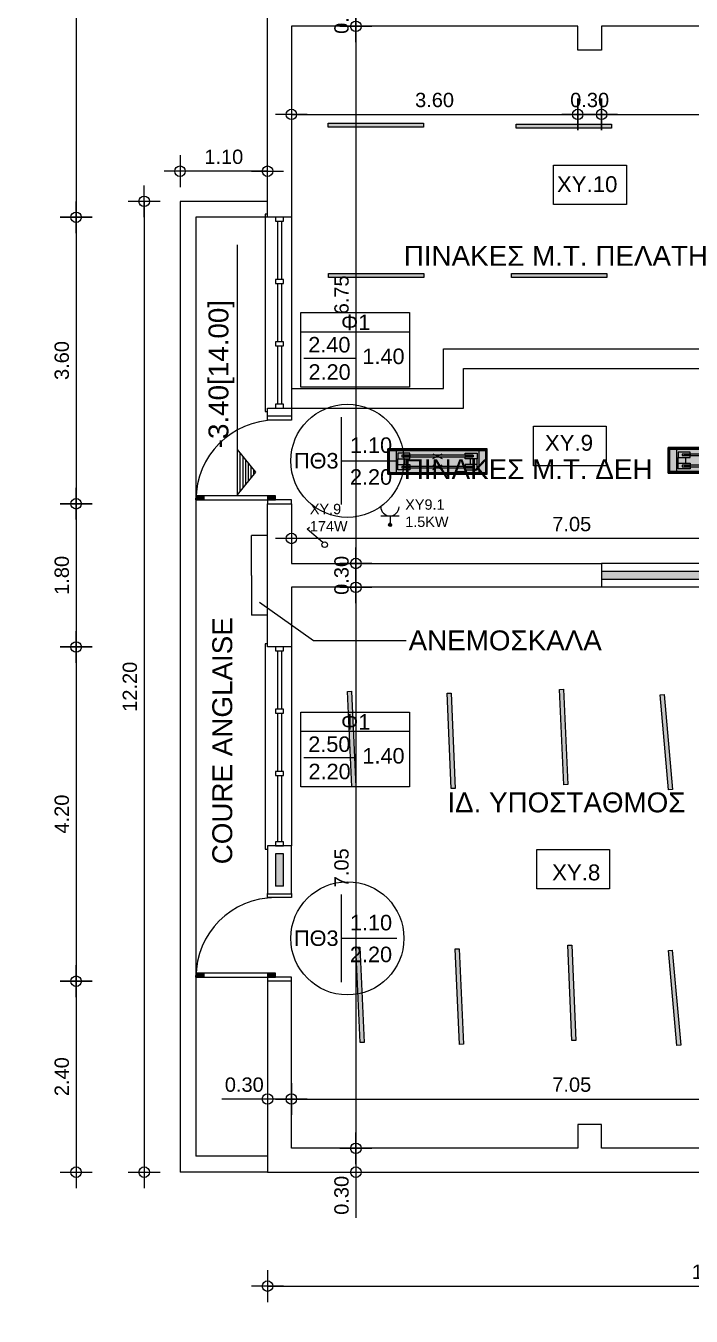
# Model space of a CAD drawing. Header units: metres. Extents: x -11 to 85, y -301 to 135.
# Drawn here: x 11.73 to 20.1, y -287.41 to -271.19 of the extents above; entities that cross this region are included whole.
import ezdxf
from ezdxf.enums import TextEntityAlignment as Align

# ---------------------------------------------------------------- set-up
doc = ezdxf.new("R2010")
doc.units = ezdxf.units.M
doc.header["$LTSCALE"] = 0.036
doc.header["$PDMODE"] = 2
for name, color, linetype in [('arxitek ypogeio', 252, 'Continuous'), ('DIMBLK', 252, 'Continuous'), ('elec fota hatch', 31, 'Continuous'), ('electext', 20, 'Continuous'), ('hatch color', 252, 'Continuous'), ('HLEK-SYMBOL', 3, 'Continuous'), ('HLEK_FL001_SYMBOLS', 230, 'Continuous'), ('Parathira', 252, 'Continuous')]:
    doc.layers.add(name, color=color, linetype=linetype)
doc.styles.add('COMU-N', font='arial.ttf')
doc.styles.get("Standard").update_dxf_attribs({"font": 'arial.ttf'})
doc.dimstyles.new('CADWDOT', dxfattribs={"dimscale": 0.1, "dimtxt": 1.8, "dimasz": 0.08, "dimexe": 2, "dimexo": 0, "dimgap": 0.09, "dimtad": 0, "dimrnd": 0.001, "dimzin": 0, "dimdsep": 46, "dimtxsty": 'Standard', "dimblk1": 'ARTDIM', "dimblk2": 'ARTDIM', "dimsah": 1, "dimcen": 0.09, "dimdle": 0.05, "dimse1": 1, "dimse2": 1, "dimadec": 0, "dimazin": 0, "dimtfac": 1, "dimtmove": 0, "dimatfit": 3, "dimldrblk": 'ARTDIM', "dimfxl": 2, "dimtvp": 0.9999, "dimtolj": 1, "dimtzin": 0, "dimarcsym": 0})

# ---------------------------------------------------------------- blocks, each defined once
blk = doc.blocks.new('ARTDIM')
at = {"layer": 'DIMBLK'}
for p, q in [((0, -24.9975), (0, 24.9975)), ((-24.9975, 0), (24.9975, 0))]:
    blk.add_line(p, q, dxfattribs=at)
blk.add_circle((0, 0), 8.25, dxfattribs=at)
blk = doc.blocks.new('*D1495')
at = {"layer": 'arxitek ypogeio', "color": 0, "lineweight": -2}
for p, q in [((14.774, -287.882), (14.199, -287.882)), ((15.066, -287.882), (14.782, -287.882))]:
    blk.add_line(p, q, dxfattribs=at)
at = {"layer": 'Defpoints', "color": 0, "transparency": 16777216}
for p in [(14.774, -285.39), (15.074, -285.39), (14.774, -287.882)]:
    blk.add_point(p, dxfattribs=at)
at = {"layer": 'arxitek ypogeio', "color": 0, "lineweight": -2, "xscale": 0.008, "yscale": 0.008, "zscale": 0.008, "rotation": 180}
blk.add_blockref('ARTDIM', (14.774, -287.882), dxfattribs=at)
at = {"layer": 'arxitek ypogeio', "color": 0, "lineweight": -2, "xscale": 0.008, "yscale": 0.008, "zscale": 0.008}
blk.add_blockref('ARTDIM', (15.074, -287.882), dxfattribs=at)
at = {"layer": 'arxitek ypogeio', "color": 0, "insert": (14.482, -287.702), "char_height": 0.18, "attachment_point": 5}
blk.add_mtext('\\A1;0.30', dxfattribs=at)
blk = doc.blocks.new('*D1496')
at = {"layer": 'arxitek ypogeio', "color": 0, "lineweight": -2}
blk.add_line((14.782, -289.204), (47.766, -289.204), dxfattribs=at)
at = {"layer": 'Defpoints', "color": 0, "transparency": 16777216}
for p in [(14.774, -285.985), (47.774, -285.985), (47.774, -289.204)]:
    blk.add_point(p, dxfattribs=at)
at = {"layer": 'arxitek ypogeio', "color": 0, "lineweight": -2, "xscale": 0.008, "yscale": 0.008, "zscale": 0.008, "rotation": 180}
blk.add_blockref('ARTDIM', (14.774, -289.204), dxfattribs=at)
at = {"layer": 'arxitek ypogeio', "color": 0, "lineweight": -2, "xscale": 0.008, "yscale": 0.008, "zscale": 0.008}
blk.add_blockref('ARTDIM', (47.774, -289.204), dxfattribs=at)
at = {"layer": 'arxitek ypogeio', "color": 0, "insert": (31.274, -289.024), "char_height": 0.18, "attachment_point": 5}
blk.add_mtext('\\A1;33.00', dxfattribs=at)
blk = doc.blocks.new('*D1497')
at = {"layer": 'arxitek ypogeio', "color": 0, "lineweight": -2}
blk.add_line((15.082, -287.882), (18.666, -287.882), dxfattribs=at)
at = {"layer": 'Defpoints', "color": 0, "transparency": 16777216}
for p in [(15.074, -285.39), (18.674, -287.882), (18.674, -291.098)]:
    blk.add_point(p, dxfattribs=at)
at = {"layer": 'arxitek ypogeio', "color": 0, "lineweight": -2, "xscale": 0.008, "yscale": 0.008, "zscale": 0.008, "rotation": 180}
blk.add_blockref('ARTDIM', (15.074, -287.882), dxfattribs=at)
at = {"layer": 'arxitek ypogeio', "color": 0, "lineweight": -2, "xscale": 0.008, "yscale": 0.008, "zscale": 0.008}
blk.add_blockref('ARTDIM', (18.674, -287.882), dxfattribs=at)
at = {"layer": 'arxitek ypogeio', "color": 0, "insert": (16.874, -287.702), "char_height": 0.18, "attachment_point": 5}
blk.add_mtext('\\A1;3.60', dxfattribs=at)
blk = doc.blocks.new('*D1507')
at = {"layer": 'arxitek ypogeio', "color": 0, "lineweight": -2}
blk.add_line((14.782, -287.028), (26.066, -287.028), dxfattribs=at)
at = {"layer": 'Defpoints', "color": 0, "transparency": 16777216}
for p in [(14.774, -285.985), (26.074, -285.985), (26.074, -287.028)]:
    blk.add_point(p, dxfattribs=at)
at = {"layer": 'arxitek ypogeio', "color": 0, "lineweight": -2, "xscale": 0.008, "yscale": 0.008, "zscale": 0.008, "rotation": 180}
blk.add_blockref('ARTDIM', (14.774, -287.028), dxfattribs=at)
at = {"layer": 'arxitek ypogeio', "color": 0, "lineweight": -2, "xscale": 0.008, "yscale": 0.008, "zscale": 0.008}
blk.add_blockref('ARTDIM', (26.074, -287.028), dxfattribs=at)
at = {"layer": 'arxitek ypogeio', "color": 0, "insert": (20.424, -286.848), "char_height": 0.18, "attachment_point": 5}
blk.add_mtext('\\A1;11.30', dxfattribs=at)
blk = doc.blocks.new('*D1514')
at = {"layer": 'arxitek ypogeio', "color": 0, "lineweight": -2}
blk.add_line((9.674, -256.204), (9.674, -285.588), dxfattribs=at)
at = {"layer": 'Defpoints', "color": 0, "transparency": 16777216}
for p in [(13.507, -256.196), (9.674, -285.596), (13.507, -285.596)]:
    blk.add_point(p, dxfattribs=at)
at = {"layer": 'arxitek ypogeio', "color": 0, "lineweight": -2, "xscale": 0.008, "yscale": 0.008, "zscale": 0.008}
for p, rotation in [((9.674, -256.196), 90), ((9.674, -285.596), 270)]:
    blk.add_blockref('ARTDIM', p, dxfattribs=dict(at, rotation=rotation))
at = {"layer": 'arxitek ypogeio', "color": 0, "insert": (9.494, -270.896), "char_height": 0.18, "attachment_point": 5, "rotation": 90}
blk.add_mtext('\\A1;29.40', dxfattribs=at)
blk = doc.blocks.new('*D1524')
at = {"layer": 'arxitek ypogeio', "color": 0, "lineweight": -2}
for p, q in [((11.2, -285.304), (11.2, -285.588)), ((11.2, -285.596), (11.2, -286.424))]:
    blk.add_line(p, q, dxfattribs=at)
at = {"layer": 'Defpoints', "color": 0, "transparency": 16777216}
for p in [(6.858, -285.296), (11.2, -285.596), (13.507, -285.596)]:
    blk.add_point(p, dxfattribs=at)
at = {"layer": 'arxitek ypogeio', "color": 0, "lineweight": -2, "xscale": 0.008, "yscale": 0.008, "zscale": 0.008}
for p, rotation in [((11.2, -285.296), 90), ((11.2, -285.596), 270)]:
    blk.add_blockref('ARTDIM', p, dxfattribs=dict(at, rotation=rotation))
at = {"layer": 'arxitek ypogeio', "color": 0, "insert": (11.02, -286.141), "char_height": 0.18, "attachment_point": 5, "rotation": 90}
blk.add_mtext('\\A1;0.30', dxfattribs=at)
blk = doc.blocks.new('*D1527')
at = {"layer": 'arxitek ypogeio', "color": 0, "lineweight": -2}
blk.add_line((12.368, -267.154), (12.368, -273.588), dxfattribs=at)
at = {"layer": 'Defpoints', "color": 0, "transparency": 16777216}
for p in [(13.507, -267.146), (12.368, -273.596), (13.507, -273.596)]:
    blk.add_point(p, dxfattribs=at)
at = {"layer": 'arxitek ypogeio', "color": 0, "lineweight": -2, "xscale": 0.008, "yscale": 0.008, "zscale": 0.008}
for p, rotation in [((12.368, -267.146), 90), ((12.368, -273.596), 270)]:
    blk.add_blockref('ARTDIM', p, dxfattribs=dict(at, rotation=rotation))
at = {"layer": 'arxitek ypogeio', "color": 0, "insert": (12.188, -270.371), "char_height": 0.18, "attachment_point": 5, "rotation": 90}
blk.add_mtext('\\A1;6.45', dxfattribs=at)
blk = doc.blocks.new('*D1528')
at = {"layer": 'arxitek ypogeio', "color": 0, "lineweight": -2}
blk.add_line((12.368, -273.604), (12.368, -277.188), dxfattribs=at)
at = {"layer": 'Defpoints', "color": 0, "transparency": 16777216}
for p in [(13.507, -273.596), (12.368, -277.196), (13.507, -277.196)]:
    blk.add_point(p, dxfattribs=at)
at = {"layer": 'arxitek ypogeio', "color": 0, "lineweight": -2, "xscale": 0.008, "yscale": 0.008, "zscale": 0.008}
for p, rotation in [((12.368, -273.596), 90), ((12.368, -277.196), 270)]:
    blk.add_blockref('ARTDIM', p, dxfattribs=dict(at, rotation=rotation))
at = {"layer": 'arxitek ypogeio', "color": 0, "insert": (12.188, -275.396), "char_height": 0.18, "attachment_point": 5, "rotation": 90}
blk.add_mtext('\\A1;3.60', dxfattribs=at)
blk = doc.blocks.new('*D1529')
at = {"layer": 'arxitek ypogeio', "color": 0, "lineweight": -2}
blk.add_line((12.368, -277.204), (12.368, -278.988), dxfattribs=at)
at = {"layer": 'Defpoints', "color": 0, "transparency": 16777216}
for p in [(13.507, -277.196), (12.368, -278.996), (13.507, -278.996)]:
    blk.add_point(p, dxfattribs=at)
at = {"layer": 'arxitek ypogeio', "color": 0, "lineweight": -2, "xscale": 0.008, "yscale": 0.008, "zscale": 0.008}
for p, rotation in [((12.368, -277.196), 90), ((12.368, -278.996), 270)]:
    blk.add_blockref('ARTDIM', p, dxfattribs=dict(at, rotation=rotation))
at = {"layer": 'arxitek ypogeio', "color": 0, "insert": (12.188, -278.096), "char_height": 0.18, "attachment_point": 5, "rotation": 90}
blk.add_mtext('\\A1;1.80', dxfattribs=at)
blk = doc.blocks.new('*D1530')
at = {"layer": 'arxitek ypogeio', "color": 0, "lineweight": -2}
blk.add_line((12.368, -279.004), (12.368, -283.188), dxfattribs=at)
at = {"layer": 'Defpoints', "color": 0, "transparency": 16777216}
for p in [(13.507, -278.996), (12.368, -283.196), (13.507, -283.196)]:
    blk.add_point(p, dxfattribs=at)
at = {"layer": 'arxitek ypogeio', "color": 0, "lineweight": -2, "xscale": 0.008, "yscale": 0.008, "zscale": 0.008}
for p, rotation in [((12.368, -278.996), 90), ((12.368, -283.196), 270)]:
    blk.add_blockref('ARTDIM', p, dxfattribs=dict(at, rotation=rotation))
at = {"layer": 'arxitek ypogeio', "color": 0, "insert": (12.188, -281.096), "char_height": 0.18, "attachment_point": 5, "rotation": 90}
blk.add_mtext('\\A1;4.20', dxfattribs=at)
blk = doc.blocks.new('*D1531')
at = {"layer": 'arxitek ypogeio', "color": 0, "lineweight": -2}
blk.add_line((12.368, -283.204), (12.368, -285.588), dxfattribs=at)
at = {"layer": 'Defpoints', "color": 0, "transparency": 16777216}
for p in [(13.507, -283.196), (12.368, -285.596), (13.507, -285.596)]:
    blk.add_point(p, dxfattribs=at)
at = {"layer": 'arxitek ypogeio', "color": 0, "lineweight": -2, "xscale": 0.008, "yscale": 0.008, "zscale": 0.008}
for p, rotation in [((12.368, -283.196), 90), ((12.368, -285.596), 270)]:
    blk.add_blockref('ARTDIM', p, dxfattribs=dict(at, rotation=rotation))
at = {"layer": 'arxitek ypogeio', "color": 0, "insert": (12.188, -284.396), "char_height": 0.18, "attachment_point": 5, "rotation": 90}
blk.add_mtext('\\A1;2.40', dxfattribs=at)
blk = doc.blocks.new('*D1578')
at = {"layer": 'arxitek ypogeio', "color": 0, "lineweight": -2}
blk.add_line((15.885, -270.904), (15.885, -271.188), dxfattribs=at)
at = {"layer": 'Defpoints', "color": 0, "transparency": 16777216}
for p in [(15.074, -270.896), (15.074, -271.196), (15.885, -271.196)]:
    blk.add_point(p, dxfattribs=at)
at = {"layer": 'arxitek ypogeio', "color": 0, "lineweight": -2, "xscale": 0.008, "yscale": 0.008, "zscale": 0.008}
for p, rotation in [((15.885, -270.896), 90), ((15.885, -271.196), 270)]:
    blk.add_blockref('ARTDIM', p, dxfattribs=dict(at, rotation=rotation))
at = {"layer": 'arxitek ypogeio', "color": 0, "insert": (15.705, -271.046), "char_height": 0.18, "attachment_point": 5, "rotation": 90}
blk.add_mtext('\\A1;0.30', dxfattribs=at)
blk = doc.blocks.new('*D1579')
at = {"layer": 'arxitek ypogeio', "color": 0, "lineweight": -2}
blk.add_line((15.885, -271.204), (15.885, -277.938), dxfattribs=at)
at = {"layer": 'Defpoints', "color": 0, "transparency": 16777216}
for p in [(15.074, -271.196), (15.074, -277.946), (15.885, -277.946)]:
    blk.add_point(p, dxfattribs=at)
at = {"layer": 'arxitek ypogeio', "color": 0, "lineweight": -2, "xscale": 0.008, "yscale": 0.008, "zscale": 0.008}
for p, rotation in [((15.885, -271.196), 90), ((15.885, -277.946), 270)]:
    blk.add_blockref('ARTDIM', p, dxfattribs=dict(at, rotation=rotation))
at = {"layer": 'arxitek ypogeio', "color": 0, "insert": (15.705, -274.571), "char_height": 0.18, "attachment_point": 5, "rotation": 90}
blk.add_mtext('\\A1;6.75', dxfattribs=at)
blk = doc.blocks.new('*D1580')
at = {"layer": 'arxitek ypogeio', "color": 0, "lineweight": -2}
blk.add_line((15.885, -277.954), (15.885, -278.238), dxfattribs=at)
at = {"layer": 'Defpoints', "color": 0, "transparency": 16777216}
for p in [(15.074, -277.946), (15.074, -278.246), (15.885, -278.246)]:
    blk.add_point(p, dxfattribs=at)
at = {"layer": 'arxitek ypogeio', "color": 0, "lineweight": -2, "xscale": 0.008, "yscale": 0.008, "zscale": 0.008}
for p, rotation in [((15.885, -277.946), 90), ((15.885, -278.246), 270)]:
    blk.add_blockref('ARTDIM', p, dxfattribs=dict(at, rotation=rotation))
at = {"layer": 'arxitek ypogeio', "color": 0, "insert": (15.705, -278.096), "char_height": 0.18, "attachment_point": 5, "rotation": 90}
blk.add_mtext('\\A1;0.30', dxfattribs=at)
blk = doc.blocks.new('*D1581')
at = {"layer": 'arxitek ypogeio', "color": 0, "lineweight": -2}
blk.add_line((15.885, -278.254), (15.885, -285.288), dxfattribs=at)
at = {"layer": 'Defpoints', "color": 0, "transparency": 16777216}
for p in [(15.074, -278.246), (15.074, -285.296), (15.885, -285.296)]:
    blk.add_point(p, dxfattribs=at)
at = {"layer": 'arxitek ypogeio', "color": 0, "lineweight": -2, "xscale": 0.008, "yscale": 0.008, "zscale": 0.008}
for p, rotation in [((15.885, -278.246), 90), ((15.885, -285.296), 270)]:
    blk.add_blockref('ARTDIM', p, dxfattribs=dict(at, rotation=rotation))
at = {"layer": 'arxitek ypogeio', "color": 0, "insert": (15.705, -281.771), "char_height": 0.18, "attachment_point": 5, "rotation": 90}
blk.add_mtext('\\A1;7.05', dxfattribs=at)
blk = doc.blocks.new('*D1582')
at = {"layer": 'arxitek ypogeio', "color": 0, "lineweight": -2}
for p, q in [((15.885, -285.304), (15.885, -285.588)), ((15.885, -285.596), (15.885, -286.17))]:
    blk.add_line(p, q, dxfattribs=at)
at = {"layer": 'Defpoints', "color": 0, "transparency": 16777216}
for p in [(15.074, -285.296), (15.074, -285.596), (15.885, -285.596)]:
    blk.add_point(p, dxfattribs=at)
at = {"layer": 'arxitek ypogeio', "color": 0, "lineweight": -2, "xscale": 0.008, "yscale": 0.008, "zscale": 0.008}
for p, rotation in [((15.885, -285.296), 90), ((15.885, -285.596), 270)]:
    blk.add_blockref('ARTDIM', p, dxfattribs=dict(at, rotation=rotation))
at = {"layer": 'arxitek ypogeio', "color": 0, "insert": (15.705, -285.887), "char_height": 0.18, "attachment_point": 5, "rotation": 90}
blk.add_mtext('\\A1;0.30', dxfattribs=at)
blk = doc.blocks.new('*D1583')
at = {"layer": 'arxitek ypogeio', "color": 0, "lineweight": -2}
blk.add_line((15.082, -272.303), (18.666, -272.303), dxfattribs=at)
at = {"layer": 'Defpoints', "color": 0, "transparency": 16777216}
for p in [(15.074, -271.196), (18.674, -271.196), (18.674, -272.303)]:
    blk.add_point(p, dxfattribs=at)
at = {"layer": 'arxitek ypogeio', "color": 0, "lineweight": -2, "xscale": 0.008, "yscale": 0.008, "zscale": 0.008, "rotation": 180}
blk.add_blockref('ARTDIM', (15.074, -272.303), dxfattribs=at)
at = {"layer": 'arxitek ypogeio', "color": 0, "lineweight": -2, "xscale": 0.008, "yscale": 0.008, "zscale": 0.008}
blk.add_blockref('ARTDIM', (18.674, -272.303), dxfattribs=at)
at = {"layer": 'arxitek ypogeio', "color": 0, "insert": (16.874, -272.123), "char_height": 0.18, "attachment_point": 5}
blk.add_mtext('\\A1;3.60', dxfattribs=at)
blk = doc.blocks.new('*D1584')
at = {"layer": 'arxitek ypogeio', "color": 0, "lineweight": -2}
blk.add_line((18.682, -272.303), (18.966, -272.303), dxfattribs=at)
at = {"layer": 'Defpoints', "color": 0, "transparency": 16777216}
for p in [(18.674, -271.496), (18.974, -271.496), (18.974, -272.303)]:
    blk.add_point(p, dxfattribs=at)
at = {"layer": 'arxitek ypogeio', "color": 0, "lineweight": -2, "xscale": 0.008, "yscale": 0.008, "zscale": 0.008, "rotation": 180}
blk.add_blockref('ARTDIM', (18.674, -272.303), dxfattribs=at)
at = {"layer": 'arxitek ypogeio', "color": 0, "lineweight": -2, "xscale": 0.008, "yscale": 0.008, "zscale": 0.008}
blk.add_blockref('ARTDIM', (18.974, -272.303), dxfattribs=at)
at = {"layer": 'arxitek ypogeio', "color": 0, "insert": (18.824, -272.123), "char_height": 0.18, "attachment_point": 5}
blk.add_mtext('\\A1;0.30', dxfattribs=at)
blk = doc.blocks.new('*D1585')
at = {"layer": 'arxitek ypogeio', "color": 0, "lineweight": -2}
blk.add_line((18.982, -272.303), (22.116, -272.303), dxfattribs=at)
at = {"layer": 'Defpoints', "color": 0, "transparency": 16777216}
for p in [(18.974, -271.496), (22.124, -271.496), (22.124, -272.303)]:
    blk.add_point(p, dxfattribs=at)
at = {"layer": 'arxitek ypogeio', "color": 0, "lineweight": -2, "xscale": 0.008, "yscale": 0.008, "zscale": 0.008, "rotation": 180}
blk.add_blockref('ARTDIM', (18.974, -272.303), dxfattribs=at)
at = {"layer": 'arxitek ypogeio', "color": 0, "lineweight": -2, "xscale": 0.008, "yscale": 0.008, "zscale": 0.008}
blk.add_blockref('ARTDIM', (22.124, -272.303), dxfattribs=at)
at = {"layer": 'arxitek ypogeio', "color": 0, "insert": (20.549, -272.123), "char_height": 0.18, "attachment_point": 5}
blk.add_mtext('\\A1;3.15', dxfattribs=at)
blk = doc.blocks.new('*D1593')
at = {"layer": 'arxitek ypogeio', "color": 0, "lineweight": -2}
for p, q in [((14.774, -284.677), (14.199, -284.677)), ((15.066, -284.677), (14.782, -284.677))]:
    blk.add_line(p, q, dxfattribs=at)
at = {"layer": 'Defpoints', "color": 0, "transparency": 16777216}
for p in [(14.774, -284.677), (14.774, -285.296), (15.074, -285.296)]:
    blk.add_point(p, dxfattribs=at)
at = {"layer": 'arxitek ypogeio', "color": 0, "lineweight": -2, "xscale": 0.008, "yscale": 0.008, "zscale": 0.008, "rotation": 180}
blk.add_blockref('ARTDIM', (14.774, -284.677), dxfattribs=at)
at = {"layer": 'arxitek ypogeio', "color": 0, "lineweight": -2, "xscale": 0.008, "yscale": 0.008, "zscale": 0.008}
blk.add_blockref('ARTDIM', (15.074, -284.677), dxfattribs=at)
at = {"layer": 'arxitek ypogeio', "color": 0, "insert": (14.482, -284.497), "char_height": 0.18, "attachment_point": 5}
blk.add_mtext('\\A1;0.30', dxfattribs=at)
blk = doc.blocks.new('*D1594')
at = {"layer": 'arxitek ypogeio', "color": 0, "lineweight": -2}
blk.add_line((15.082, -284.677), (22.116, -284.677), dxfattribs=at)
at = {"layer": 'Defpoints', "color": 0, "transparency": 16777216}
for p in [(22.124, -284.677), (15.074, -285.296), (22.124, -285.296)]:
    blk.add_point(p, dxfattribs=at)
at = {"layer": 'arxitek ypogeio', "color": 0, "lineweight": -2, "xscale": 0.008, "yscale": 0.008, "zscale": 0.008, "rotation": 180}
blk.add_blockref('ARTDIM', (15.074, -284.677), dxfattribs=at)
at = {"layer": 'arxitek ypogeio', "color": 0, "lineweight": -2, "xscale": 0.008, "yscale": 0.008, "zscale": 0.008}
blk.add_blockref('ARTDIM', (22.124, -284.677), dxfattribs=at)
at = {"layer": 'arxitek ypogeio', "color": 0, "insert": (18.599, -284.497), "char_height": 0.18, "attachment_point": 5}
blk.add_mtext('\\A1;7.05', dxfattribs=at)
blk = doc.blocks.new('*D1642')
at = {"layer": 'arxitek ypogeio', "color": 0, "lineweight": -2}
blk.add_line((22.116, -277.632), (15.082, -277.632), dxfattribs=at)
at = {"layer": 'Defpoints', "color": 0, "transparency": 16777216}
for p in [(15.074, -277.632), (15.074, -277.946), (22.124, -277.946)]:
    blk.add_point(p, dxfattribs=at)
at = {"layer": 'arxitek ypogeio', "color": 0, "lineweight": -2, "xscale": 0.008, "yscale": 0.008, "zscale": 0.008, "rotation": 180}
blk.add_blockref('ARTDIM', (15.074, -277.632), dxfattribs=at)
at = {"layer": 'arxitek ypogeio', "color": 0, "lineweight": -2, "xscale": 0.008, "yscale": 0.008, "zscale": 0.008}
blk.add_blockref('ARTDIM', (22.124, -277.632), dxfattribs=at)
at = {"layer": 'arxitek ypogeio', "color": 0, "insert": (18.599, -277.452), "char_height": 0.18, "attachment_point": 5}
blk.add_mtext('\\A1;7.05', dxfattribs=at)
blk = doc.blocks.new('A$C52D13D70')
at = {"layer": 'Parathira'}
for p, q in [((-0.33, 0.04), (-0.33, -2.44)), ((-0.3, 0.04), (-0.33, 0.04)), ((-0.1, 0), (-0.2, 0)), ((-0.2, 0), (-0.2, -0.05)), ((-0.1, -0.05), (-0.1, 0)), ((0, 0), (0, -2.4)), ((-0.2, -0.05), (-0.1, -0.05)), ((-0.175, -0.05), (-0.175, -0.783)), ((-0.125, -0.05), (-0.125, -0.783)), ((-0.1, -0.783), (-0.2, -0.783)), ((-0.2, -0.783), (-0.2, -0.833)), ((-0.1, -0.833), (-0.1, -0.783)), ((-0.2, -0.833), (-0.1, -0.833)), ((-0.175, -0.833), (-0.175, -1.567)), ((-0.125, -0.833), (-0.125, -1.567)), ((-0.1, -1.567), (-0.2, -1.567)), ((-0.2, -1.567), (-0.2, -1.617)), ((-0.2, -1.617), (-0.1, -1.617)), ((-0.175, -1.617), (-0.175, -2.35)), ((-0.125, -1.617), (-0.125, -2.35)), ((-0.1, -1.617), (-0.1, -1.567)), ((-0.1, -2.35), (-0.2, -2.35)), ((-0.2, -2.35), (-0.2, -2.4)), ((-0.2, -2.4), (-0.1, -2.4)), ((-0.1, -2.4), (-0.1, -2.35)), ((-0.33, -2.44), (-0.3, -2.44))]:
    blk.add_line(p, q, dxfattribs=at)
blk = doc.blocks.new('*D1472')
at = {"layer": 'arxitek ypogeio', "color": 0, "lineweight": -2}
blk.add_line((14.766, -273.017), (13.682, -273.017), dxfattribs=at)
at = {"layer": 'Defpoints', "color": 0, "transparency": 16777216}
for p in [(13.674, -273.017), (13.674, -273.396), (14.774, -273.396)]:
    blk.add_point(p, dxfattribs=at)
at = {"layer": 'arxitek ypogeio', "color": 0, "lineweight": -2, "xscale": 0.008, "yscale": 0.008, "zscale": 0.008, "rotation": 180}
blk.add_blockref('ARTDIM', (13.674, -273.017), dxfattribs=at)
at = {"layer": 'arxitek ypogeio', "color": 0, "lineweight": -2, "xscale": 0.008, "yscale": 0.008, "zscale": 0.008}
blk.add_blockref('ARTDIM', (14.774, -273.017), dxfattribs=at)
at = {"layer": 'arxitek ypogeio', "color": 0, "insert": (14.224, -272.837), "char_height": 0.18, "attachment_point": 5}
blk.add_mtext('\\A1;1.10', dxfattribs=at)
blk = doc.blocks.new('*D1473')
at = {"layer": 'arxitek ypogeio', "color": 0, "lineweight": -2}
blk.add_line((13.224, -273.404), (13.224, -285.588), dxfattribs=at)
at = {"layer": 'Defpoints', "color": 0, "transparency": 16777216}
for p in [(13.674, -273.396), (13.224, -285.596), (13.674, -285.596)]:
    blk.add_point(p, dxfattribs=at)
at = {"layer": 'arxitek ypogeio', "color": 0, "lineweight": -2, "xscale": 0.008, "yscale": 0.008, "zscale": 0.008}
for p, rotation in [((13.224, -273.396), 90), ((13.224, -285.596), 270)]:
    blk.add_blockref('ARTDIM', p, dxfattribs=dict(at, rotation=rotation))
at = {"layer": 'arxitek ypogeio', "color": 0, "insert": (13.044, -279.496), "char_height": 0.18, "attachment_point": 5, "rotation": 90}
blk.add_mtext('\\A1;12.20', dxfattribs=at)
blk = doc.blocks.new('gJ6_a14')
at = {"linetype": 'Continuous'}
for p, q in [((-0.1176, 0.1119), (0.113, 0.1119)), ((0, 0.1119), (0, 0))]:
    blk.add_line(p, q, dxfattribs=at)
blk.add_arc((-0.0023, 0.2279), 0.1153, 180, 358.95657, dxfattribs=at)
blk = doc.blocks.new('*X1779')
at = {"color": 0}
for p, q in [((15.6, 2.59), (15.74, 2.73)), ((15.6, 2.62), (15.7, 2.73)), ((15.6, 2.65), (15.6, 2.65)), ((15.6, 2.61), (15.61, 2.62)), ((15.6, 2.58), (15.61, 2.59)), ((15.61, 2.56), (15.77, 2.72)), ((15.61, 2.65), (15.62, 2.66)), ((15.61, 2.62), (15.62, 2.63)), ((15.61, 2.55), (15.62, 2.55)), ((15.62, 2.54), (15.79, 2.71)), ((15.62, 2.66), (15.63, 2.67)), ((15.62, 2.59), (15.63, 2.6)), ((15.62, 2.56), (15.63, 2.57)), ((15.63, 2.52), (15.81, 2.69)), ((15.63, 2.63), (15.64, 2.64)), ((15.63, 2.6), (15.64, 2.61)), ((15.63, 2.53), (15.64, 2.54)), ((15.64, 2.68), (15.64, 2.69)), ((15.64, 2.65), (15.65, 2.66)), ((15.64, 2.62), (15.65, 2.63)), ((15.64, 2.57), (15.64, 2.58)), ((15.64, 2.54), (15.65, 2.55)), ((15.64, 2.51), (15.65, 2.52)), ((15.65, 2.69), (15.66, 2.7)), ((15.65, 2.5), (15.82, 2.67)), ((15.65, 2.66), (15.66, 2.67)), ((15.65, 2.59), (15.66, 2.59)), ((15.65, 2.55), (15.66, 2.56)), ((15.66, 2.7), (15.67, 2.71)), ((15.66, 2.63), (15.67, 2.64)), ((15.66, 2.6), (15.67, 2.61)), ((15.66, 2.52), (15.67, 2.53)), ((15.66, 2.49), (15.67, 2.5)), ((15.67, 2.67), (15.68, 2.68)), ((15.67, 2.64), (15.68, 2.65)), ((15.67, 2.57), (15.68, 2.58)), ((15.67, 2.54), (15.68, 2.55)), ((15.68, 2.72), (15.68, 2.72)), ((15.68, 2.69), (15.69, 2.7)), ((15.68, 2.66), (15.69, 2.66)), ((15.68, 2.49), (15.84, 2.65)), ((15.68, 2.61), (15.68, 2.62)), ((15.68, 2.58), (15.69, 2.59)), ((15.68, 2.55), (15.69, 2.56)), ((15.68, 2.51), (15.68, 2.51)), ((15.69, 2.7), (15.7, 2.71)), ((15.69, 2.63), (15.7, 2.63)), ((15.69, 2.59), (15.7, 2.6)), ((15.69, 2.52), (15.7, 2.53)), ((15.69, 2.49), (15.7, 2.5)), ((15.7, 2.67), (15.71, 2.68)), ((15.7, 2.64), (15.71, 2.65)), ((15.7, 2.48), (15.84, 2.62)), ((15.7, 2.56), (15.71, 2.57)), ((15.7, 2.53), (15.71, 2.54)), ((15.71, 2.71), (15.72, 2.72)), ((15.71, 2.68), (15.72, 2.69)), ((15.71, 2.61), (15.72, 2.62)), ((15.71, 2.58), (15.72, 2.59)), ((15.71, 2.5), (15.72, 2.51)), ((15.72, 2.73), (15.72, 2.73)), ((15.72, 2.7), (15.73, 2.7)), ((15.72, 2.65), (15.72, 2.66)), ((15.72, 2.62), (15.73, 2.63)), ((15.72, 2.59), (15.73, 2.6)), ((15.72, 2.55), (15.72, 2.55)), ((15.72, 2.51), (15.73, 2.52)), ((15.72, 2.48), (15.73, 2.49)), ((15.73, 2.66), (15.74, 2.67)), ((15.73, 2.63), (15.74, 2.64)), ((15.73, 2.56), (15.74, 2.57)), ((15.73, 2.53), (15.74, 2.54)), ((15.74, 2.71), (15.75, 2.72)), ((15.74, 2.68), (15.75, 2.69)), ((15.74, 2.6), (15.75, 2.61)), ((15.74, 2.48), (15.84, 2.58)), ((15.74, 2.57), (15.75, 2.58)), ((15.74, 2.5), (15.75, 2.51)), ((15.75, 2.72), (15.75, 2.72)), ((15.75, 2.65), (15.76, 2.66)), ((15.75, 2.62), (15.76, 2.63)), ((15.75, 2.54), (15.76, 2.55)), ((15.75, 2.51), (15.76, 2.52)), ((15.76, 2.69), (15.76, 2.7)), ((15.76, 2.66), (15.77, 2.67)), ((15.76, 2.63), (15.77, 2.64)), ((15.76, 2.59), (15.76, 2.59)), ((15.76, 2.55), (15.77, 2.56)), ((15.76, 2.52), (15.77, 2.53)), ((15.77, 2.7), (15.78, 2.71)), ((15.77, 2.67), (15.78, 2.68)), ((15.77, 2.6), (15.78, 2.61)), ((15.77, 2.57), (15.78, 2.58)), ((15.77, 2.49), (15.78, 2.5)), ((15.78, 2.64), (15.79, 2.65)), ((15.78, 2.61), (15.79, 2.62)), ((15.78, 2.54), (15.79, 2.55)), ((15.78, 2.51), (15.79, 2.51)), ((15.79, 2.69), (15.79, 2.7)), ((15.79, 2.66), (15.8, 2.66)), ((15.79, 2.63), (15.8, 2.63)), ((15.79, 2.58), (15.79, 2.59)), ((15.79, 2.55), (15.8, 2.56)), ((15.79, 2.52), (15.8, 2.53)), ((15.8, 2.67), (15.81, 2.68)), ((15.8, 2.59), (15.81, 2.6)), ((15.8, 2.56), (15.81, 2.57)), ((15.81, 2.64), (15.82, 2.65)), ((15.81, 2.61), (15.82, 2.62)), ((15.81, 2.53), (15.82, 2.54)), ((15.82, 2.65), (15.83, 2.66)), ((15.82, 2.58), (15.83, 2.59)), ((15.82, 2.55), (15.83, 2.55)), ((15.83, 2.62), (15.83, 2.63)), ((15.83, 2.59), (15.84, 2.6)), ((15.83, 2.56), (15.84, 2.56)), ((15.84, 2.63), (15.84, 2.63)), ((15.84, 2.6), (15.84, 2.6))]:
    blk.add_line(p, q, dxfattribs=at)
blk = doc.blocks.new('GJ6_A78')
at = {"layer": 'HLEK-SYMBOL', "color": 0, "linetype": 'Continuous'}
blk.add_circle((0, 0), 0.0989, dxfattribs=at)
at = {"layer": 'HLEK-SYMBOL', "color": 0, "xscale": 0.8, "yscale": 0.8, "zscale": 0.8}
blk.add_blockref('*X1779', (-12.576, -2.084), dxfattribs=at)
blk = doc.blocks.new('priza')
at = {"layer": 'HLEK_FL001_SYMBOLS', "rotation": 180}
blk.add_blockref('gJ6_a14', (87.4, -100.495), dxfattribs=at)
at = {"layer": 'HLEK_FL001_SYMBOLS', "xscale": 0.1951472641207488, "yscale": 0.1951472641207488, "zscale": 0.1951472641207488}
blk.add_blockref('GJ6_A78', (87.4, -100.495), dxfattribs=at)
blk = doc.blocks.new('lampes fthorismou 120')
at = {"layer": 'hatch color'}
blk.add_hatch(color=181, dxfattribs=at).paths.add_polyline_path([(84.181, -99.264), (84.181, -99.214), (85.381, -99.214), (85.381, -99.264)])
at = {"layer": 'HLEK_FL001_SYMBOLS'}
blk.add_lwpolyline([(84.181, -99.264), (84.181, -99.214), (85.381, -99.214), (85.381, -99.264)], close=True, dxfattribs=at)
blk = doc.blocks.new('fotistiko orofis stegano 120')
at = {"layer": 'elec fota hatch'}
blk.add_hatch(color=256, dxfattribs=at).paths.add_polyline_path([(84.922, 79.607), (84.922, 79.907), (83.692, 79.907), (83.692, 79.607)])
at = {"layer": 'HLEK_FL001_SYMBOLS'}
h = blk.add_hatch(color=256, dxfattribs=at)
h.paths.add_polyline_path([(83.778, 79.907), (83.692, 79.907), (83.692, 79.607), (83.778, 79.607)], flags=17)
h.paths.add_polyline_path([(83.692, 79.907), (83.778, 79.907), (83.778, 79.917), (83.672, 79.917), (83.672, 79.597), (83.778, 79.597), (83.778, 79.607), (83.692, 79.607)])
h = blk.add_hatch(color=256, dxfattribs=at)
h.paths.add_polyline_path([(84.922, 79.907), (84.922, 79.917), (83.778, 79.917), (83.778, 79.907)])
h.paths.add_polyline_path([(84.922, 79.597), (84.922, 79.607), (83.778, 79.607), (83.778, 79.597)])
h = blk.add_hatch(color=256, dxfattribs=at)
h.paths.add_polyline_path([(84.922, 79.897), (84.922, 79.907), (83.778, 79.907), (83.778, 79.897)])
h.paths.add_polyline_path([(84.922, 79.607), (84.922, 79.617), (83.778, 79.617), (83.778, 79.607)])
h = blk.add_hatch(color=256, dxfattribs=at)
h.paths.add_polyline_path([(84.816, 79.907), (84.902, 79.907), (84.902, 79.607), (84.816, 79.607)], flags=17)
h.paths.add_polyline_path([(84.902, 79.907), (84.816, 79.907), (84.816, 79.917), (84.922, 79.917), (84.922, 79.597), (84.816, 79.597), (84.816, 79.607), (84.902, 79.607)])
for p, q in [((84.922, 79.917), (83.672, 79.917)), ((83.672, 79.917), (83.672, 79.597)), ((83.692, 79.907), (84.902, 79.907)), ((83.692, 79.607), (83.692, 79.907)), ((83.692, 79.897), (84.902, 79.897)), ((83.798, 79.862), (83.798, 79.792)), ((83.948, 79.862), (83.798, 79.862)), ((83.798, 79.792), (83.948, 79.792)), ((83.798, 79.722), (83.798, 79.792)), ((84.746, 79.837), (83.848, 79.837)), ((83.878, 79.837), (83.848, 79.837)), ((83.848, 79.837), (83.848, 79.817)), ((83.848, 79.817), (84.746, 79.817)), ((83.848, 79.817), (83.878, 79.817)), ((83.878, 79.837), (83.878, 79.817)), ((83.878, 79.832), (83.948, 79.832)), ((83.948, 79.827), (83.878, 79.827)), ((83.878, 79.822), (83.948, 79.822)), ((83.888, 79.792), (83.888, 79.722)), ((83.948, 79.837), (83.948, 79.862)), ((83.948, 79.837), (83.948, 79.817)), ((83.948, 79.792), (83.948, 79.817)), ((84.237, 79.796), (84.357, 79.856)), ((84.237, 79.856), (84.357, 79.796)), ((84.646, 79.837), (84.646, 79.862)), ((84.646, 79.862), (84.796, 79.862)), ((84.646, 79.837), (84.646, 79.817)), ((84.716, 79.832), (84.646, 79.832)), ((84.646, 79.827), (84.716, 79.827)), ((84.716, 79.822), (84.646, 79.822)), ((84.646, 79.792), (84.646, 79.817)), ((84.796, 79.792), (84.646, 79.792)), ((84.706, 79.792), (84.706, 79.722)), ((84.716, 79.837), (84.716, 79.817)), ((84.716, 79.837), (84.746, 79.837)), ((84.746, 79.817), (84.716, 79.817)), ((84.746, 79.837), (84.746, 79.817)), ((84.796, 79.862), (84.796, 79.792)), ((84.796, 79.722), (84.796, 79.792)), ((84.902, 79.907), (84.902, 79.607)), ((84.922, 79.597), (84.922, 79.917)), ((83.798, 79.722), (83.948, 79.722)), ((83.798, 79.652), (83.798, 79.722)), ((83.948, 79.652), (83.798, 79.652)), ((84.746, 79.697), (83.848, 79.697)), ((83.848, 79.697), (83.848, 79.677)), ((83.878, 79.697), (83.848, 79.697)), ((83.848, 79.677), (84.746, 79.677)), ((83.848, 79.677), (83.878, 79.677)), ((83.878, 79.697), (83.878, 79.677)), ((83.878, 79.692), (83.948, 79.692)), ((83.948, 79.687), (83.878, 79.687)), ((83.878, 79.682), (83.948, 79.682)), ((83.948, 79.722), (83.948, 79.697)), ((83.948, 79.697), (83.948, 79.677)), ((83.948, 79.677), (83.948, 79.652)), ((84.237, 79.716), (84.357, 79.656)), ((84.237, 79.656), (84.357, 79.716)), ((84.796, 79.722), (84.646, 79.722)), ((84.646, 79.722), (84.646, 79.697)), ((84.646, 79.697), (84.646, 79.677)), ((84.716, 79.692), (84.646, 79.692)), ((84.646, 79.687), (84.716, 79.687)), ((84.716, 79.682), (84.646, 79.682)), ((84.646, 79.677), (84.646, 79.652)), ((84.646, 79.652), (84.796, 79.652)), ((84.716, 79.697), (84.746, 79.697)), ((84.716, 79.697), (84.716, 79.677)), ((84.746, 79.677), (84.716, 79.677)), ((84.746, 79.697), (84.746, 79.677)), ((84.796, 79.652), (84.796, 79.722)), ((83.672, 79.597), (84.922, 79.597)), ((84.902, 79.617), (83.692, 79.617)), ((84.902, 79.607), (83.692, 79.607))]:
    blk.add_line(p, q, dxfattribs=at)
for points in [[(83.672, 79.917), (83.778, 79.917), (83.778, 79.597), (83.672, 79.597)], [(84.922, 79.917), (84.816, 79.917), (84.816, 79.597), (84.922, 79.597)]]:
    blk.add_lwpolyline(points, close=True, dxfattribs=at)
blk = doc.blocks.new('gJ6_a1')
at = {"linetype": 'Continuous'}
for p, q in [((-0.219, 0.23), (-0.191, 0.254)), ((-0.024, 0.061), (-0.219, 0.23))]:
    blk.add_line(p, q, dxfattribs=at)
blk.add_circle((0, 0.034), 0.0349, dxfattribs=at)

msp = doc.modelspace()

# ---------------------------------------------------------------- hatches: boundary and pattern name
at = {"layer": 'arxitek ypogeio'}
for points in [[(22.124, -278.046), (18.974, -278.046), (18.974, -278.146), (22.124, -278.146)], [(14.974, -281.596), (14.874, -281.596), (14.874, -282.001), (14.974, -282.001)]]:
    msp.add_hatch(color=256, dxfattribs=at).paths.add_polyline_path(points)

# ---------------------------------------------------------------- linework, layer by layer
for p, q in [((14.774, -273.396), (13.674, -273.396)), ((13.674, -273.396), (13.674, -285.596)), ((13.874, -273.596), (13.874, -285.396)), ((14.774, -273.596), (13.874, -273.596)), ((14.398, -277.085), (14.398, -273.943)), ((15.191, -275.731), (15.191, -274.794)), ((15.191, -274.794), (16.558, -274.794)), ((16.558, -274.794), (16.558, -275.731)), ((16.558, -275.04), (15.191, -275.04)), ((16.987, -275.248), (22.123, -275.248)), ((16.987, -275.746), (16.987, -275.248)), ((15.23, -275.365), (15.876, -275.365)), ((17.237, -275.996), (17.237, -275.498)), ((17.237, -275.498), (22.123, -275.498)), ((15.074, -275.746), (16.987, -275.746)), ((16.558, -275.731), (15.191, -275.731)), ((14.774, -276.096), (14.774, -275.996)), ((14.774, -275.996), (15.074, -275.996)), ((15.074, -275.996), (15.074, -276.096)), ((15.074, -275.996), (17.237, -275.996)), ((15.074, -276.096), (14.774, -276.096)), ((14.774, -276.146), (14.774, -276.096)), ((15.074, -276.146), (14.774, -276.146)), ((15.074, -276.096), (15.074, -276.146)), ((15.7, -276.107), (15.7, -277.207)), ((14.626, -276.799), (14.398, -276.514)), ((14.432, -277.042), (14.432, -276.557)), ((14.467, -276.999), (14.467, -276.6)), ((14.501, -276.956), (14.501, -276.643)), ((14.398, -277.085), (14.626, -276.799)), ((14.535, -276.913), (14.535, -276.685)), ((14.569, -276.871), (14.569, -276.728)), ((14.603, -276.828), (14.603, -276.771)), ((15.7, -276.657), (16.4, -276.657)), ((13.874, -277.146), (13.875, -277.096)), ((13.974, -277.116), (13.874, -277.116)), ((13.974, -277.126), (13.874, -277.126)), ((14.874, -277.096), (13.875, -277.096)), ((13.974, -277.106), (13.875, -277.106)), ((13.974, -277.096), (13.974, -277.146)), ((14.774, -277.096), (14.774, -277.146)), ((14.874, -277.106), (14.774, -277.106)), ((14.874, -277.116), (14.774, -277.116)), ((14.874, -277.126), (14.774, -277.126)), ((14.874, -277.146), (14.874, -277.096)), ((13.974, -277.136), (13.874, -277.136)), ((13.874, -277.146), (14.874, -277.146)), ((14.874, -277.136), (14.774, -277.136)), ((15.074, -277.146), (14.774, -277.146)), ((14.774, -277.146), (14.774, -277.196)), ((15.074, -277.196), (15.074, -277.146)), ((14.774, -277.596), (14.574, -277.596)), ((14.574, -278.096), (14.574, -277.596)), ((14.574, -278.096), (14.574, -278.596)), ((22.124, -277.946), (18.974, -277.946)), ((22.124, -278.046), (18.974, -278.046)), ((22.124, -278.146), (18.974, -278.146)), ((22.124, -278.246), (18.974, -278.246)), ((14.672, -278.433), (15.354, -278.915)), ((14.774, -278.596), (14.574, -278.596)), ((15.354, -278.915), (16.519, -278.915)), ((14.744, -278.956), (14.744, -281.536)), ((14.774, -278.956), (14.744, -278.956)), ((14.974, -278.996), (14.874, -278.996)), ((14.874, -278.996), (14.874, -279.046)), ((14.874, -279.046), (14.974, -279.046)), ((14.899, -279.046), (14.899, -279.779)), ((14.949, -279.046), (14.949, -279.779)), ((14.974, -279.046), (14.974, -278.996)), ((15.074, -278.996), (15.074, -281.496)), ((14.974, -279.779), (14.874, -279.779)), ((14.874, -279.779), (14.874, -279.829)), ((14.874, -279.829), (14.974, -279.829)), ((14.899, -279.829), (14.899, -280.562)), ((14.949, -279.829), (14.949, -280.562)), ((14.974, -279.829), (14.974, -279.779)), ((15.191, -280.752), (15.191, -279.815)), ((15.191, -279.815), (16.558, -279.815)), ((16.558, -279.815), (16.558, -280.752)), ((16.558, -280.06), (15.191, -280.06)), ((15.23, -280.386), (15.876, -280.386)), ((14.974, -280.562), (14.874, -280.562)), ((14.874, -280.562), (14.874, -280.612)), ((14.874, -280.612), (14.974, -280.612)), ((14.899, -280.612), (14.899, -281.446)), ((14.949, -280.612), (14.949, -281.446)), ((14.974, -280.612), (14.974, -280.562)), ((16.558, -280.752), (15.191, -280.752)), ((15.074, -281.496), (14.774, -281.496)), ((14.774, -281.496), (14.774, -282.101)), ((14.974, -281.446), (14.874, -281.446)), ((14.874, -281.446), (14.874, -281.496)), ((14.874, -281.496), (14.974, -281.496)), ((14.974, -281.496), (14.974, -281.446)), ((15.074, -282.101), (15.074, -281.496)), ((14.744, -281.536), (14.774, -281.536)), ((14.974, -281.596), (14.874, -281.596)), ((14.874, -281.596), (14.874, -282.001)), ((14.974, -282.001), (14.974, -281.596)), ((14.774, -282.146), (14.774, -282.096)), ((15.074, -282.101), (14.774, -282.101)), ((15.074, -282.146), (14.774, -282.146)), ((14.974, -282.001), (14.874, -282.001)), ((15.074, -282.096), (15.074, -282.146)), ((15.7, -282.107), (15.7, -283.207)), ((15.7, -282.657), (16.4, -282.657)), ((13.874, -283.146), (13.875, -283.096)), ((13.974, -283.116), (13.874, -283.116)), ((13.974, -283.126), (13.874, -283.126)), ((14.874, -283.096), (13.875, -283.096)), ((13.974, -283.106), (13.875, -283.106)), ((13.974, -283.096), (13.974, -283.146)), ((14.774, -283.096), (14.774, -283.146)), ((14.874, -283.106), (14.774, -283.106)), ((14.874, -283.116), (14.774, -283.116)), ((14.874, -283.126), (14.774, -283.126)), ((14.874, -283.146), (14.874, -283.096)), ((13.974, -283.136), (13.874, -283.136)), ((13.874, -283.146), (14.874, -283.146)), ((14.874, -283.136), (14.774, -283.136)), ((15.074, -283.146), (14.774, -283.146)), ((14.774, -283.146), (14.774, -283.196)), ((15.074, -283.196), (15.074, -283.146)), ((14.774, -285.396), (13.874, -285.396)), ((14.774, -285.596), (13.674, -285.596))]:
    msp.add_line(p, q, dxfattribs=at)
for points in [[(14.774, -273.596), (14.774, -267.146), (18.674, -267.146), (18.674, -266.646), (18.974, -266.646), (18.974, -267.146), (22.024, -267.146), (22.024, -266.646), (22.424, -266.646), (22.424, -267.446), (15.074, -267.446), (15.074, -270.896), (22.424, -270.896), (22.424, -272.396), (22.124, -272.396), (22.124, -271.196), (18.974, -271.196), (18.974, -271.496), (18.674, -271.496), (18.674, -271.196), (15.074, -271.196), (15.074, -273.596)], [(14.774, -278.996), (14.774, -277.196), (15.074, -277.196), (15.074, -277.946), (18.974, -277.946), (18.974, -278.246), (15.074, -278.246), (15.074, -278.996)]]:
    msp.add_lwpolyline(points, close=True, dxfattribs=at)
msp.add_lwpolyline([(22.124, -285.296), (18.974, -285.296), (18.974, -284.996), (18.674, -284.996), (18.674, -285.296), (15.074, -285.296), (15.074, -283.196), (14.774, -283.196), (14.774, -285.596), (47.774, -285.596)], dxfattribs=at)
for centre in [(15.778, -276.657), (15.778, -282.657)]:
    msp.add_circle(centre, 0.711, dxfattribs=at)
for centre in [(14.874, -277.146), (14.874, -283.146)]:
    msp.add_arc(centre, 1, 90, 180, dxfattribs=at)
at = {"layer": 'electext'}
for points in [[(18.371, -272.942), (19.286, -272.942), (19.286, -273.437), (18.371, -273.437)], [(18.119, -276.223), (19.033, -276.223), (19.033, -276.718), (18.119, -276.718)], [(18.161, -281.541), (19.075, -281.541), (19.075, -282.036), (18.161, -282.036)]]:
    msp.add_lwpolyline(points, close=True, dxfattribs=at)

# ---------------------------------------------------------------- block references
at = {"layer": 'arxitek ypogeio'}
msp.add_blockref('A$C52D13D70', (15.074, -273.596), dxfattribs=at)
at = {"layer": 'HLEK_FL001_SYMBOLS'}
for name, p, rotation in [('lampes fthorismou 120', (-68.645, -173.201), 5.520674386561869e-05), ('lampes fthorismou 120', (-66.283, -173.212), 5.520674386561869e-05), ('lampes fthorismou 120', (-68.641, -175.09), 5.520674386561869e-05), ('lampes fthorismou 120', (-66.34, -175.09), 5.520674386561869e-05), ('priza', (103.715, -377.956), 180), ('lampes fthorismou 120', (111.204, -191.044), 272.548438881226), ('lampes fthorismou 120', (113.868, -191.018), 272.548438881226), ('lampes fthorismou 120', (112.454, -191.066), 272.548438881226), ('lampes fthorismou 120', (111.103, -186.93), 275.0968777624499), ('lampes fthorismou 120', (111.307, -194.258), 272.548438881226), ('lampes fthorismou 120', (112.557, -194.28), 272.548438881226), ('lampes fthorismou 120', (113.971, -194.233), 272.548438881226), ('lampes fthorismou 120', (111.206, -190.144), 275.0968777624499)]:
    msp.add_blockref(name, p, dxfattribs=dict(at, rotation=rotation))
for name, p in [('fotistiko orofis stegano 120', (-67.386, -356.423)), ('fotistiko orofis stegano 120', (-63.861, -356.408)), ('gJ6_a1', (15.493, -277.745))]:
    msp.add_blockref(name, p, dxfattribs=at)

# ---------------------------------------------------------------- texts
at = {"layer": 'arxitek ypogeio', "style": 'COMU-N'}
for s, height, p in [('ΠΙΝΑΚΕΣ Μ.Τ. ΠΕΛΑΤΗ', 0.25, (16.487, -274.205)), ('Φ1', 0.195, (15.698, -275.014)), ('2.40', 0.195, (15.286, -275.295)), ('1.40', 0.195, (15.967, -275.441)), ('2.20', 0.195, (15.289, -275.638)), ('ΠΙΝΑΚΕΣ Μ.Τ. ΔΕΗ', 0.25, (16.487, -276.886)), ('ΑΝΕΜΟΣΚΑΛΑ', 0.25, (16.548, -279.038)), ('Φ1', 0.195, (15.698, -280.035)), ('2.50', 0.195, (15.286, -280.315)), ('1.40', 0.195, (15.967, -280.461)), ('2.20', 0.195, (15.289, -280.658)), ('ΙΔ. ΥΠΟΣΤΑΘΜΟΣ', 0.25, (17.035, -281.074))]:
    msp.add_text(s, height=height, dxfattribs=at).set_placement(p)
msp.add_text('COURE ANGLAISE', height=0.25, rotation=90, dxfattribs=at).set_placement((14.33, -281.727))
msp.add_attdef('-3.40[14.00]', (14.282, -276.499), '±0.00', height=0.25, rotation=90, dxfattribs=at)
for tag, text, p in [('1.10', '0.90', (16.075, -276.557)), ('ΠΘ3', '2.20', (15.387, -276.753)), ('2.20', '2.20', (16.075, -276.957)), ('1.10', '0.90', (16.075, -282.557)), ('ΠΘ3', '2.20', (15.387, -282.753)), ('2.20', '2.20', (16.075, -282.957))]:
    msp.add_attdef(tag, text=text, height=0.195, dxfattribs=at).set_placement(p, align=Align.CENTER)
at = {"layer": 'electext', "style": 'COMU-N'}
for s, p in [('ΧΥ.10', (18.412, -273.28)), ('ΧΥ.9', (18.261, -276.53)), ('ΧΥ.8', (18.352, -281.929))]:
    msp.add_text(s, height=0.2, dxfattribs=at).set_placement(p)
at = {"layer": 'HLEK_FL001_SYMBOLS', "char_height": 0.13, "attachment_point": 1, "style": 'COMU-N'}
for s, width, insert in [('XY.9\\P174W', 0.62137, (15.306, -277.197)), ('ΧΥ9.1\\P1.5KW', 0.78421, (16.505, -277.141))]:
    msp.add_mtext_dynamic_manual_height_columns(s, width=width, gutter_width=0.65, heights=[0], dxfattribs=dict(at, insert=insert))

# ---------------------------------------------------------------- dimensions: what is measured, and where the dimension line sits
at = {"layer": 'arxitek ypogeio'}
for base, p1, p2, picture, middle in [((9.674, -285.596), (13.507, -256.196), (13.507, -285.596), '*D1514', (9.494, -270.896)), ((12.368, -273.596), (13.507, -267.146), (13.507, -273.596), '*D1527', (12.188, -270.371)), ((15.885, -277.946), (15.074, -271.196), (15.074, -277.946), '*D1579', (15.705, -274.571)), ((13.224, -285.596), (13.674, -273.396), (13.674, -285.596), '*D1473', (13.044, -279.496)), ((12.368, -277.196), (13.507, -273.596), (13.507, -277.196), '*D1528', (12.188, -275.396)), ((12.368, -278.996), (13.507, -277.196), (13.507, -278.996), '*D1529', (12.188, -278.096)), ((15.885, -285.296), (15.074, -278.246), (15.074, -285.296), '*D1581', (15.705, -281.771)), ((12.368, -283.196), (13.507, -278.996), (13.507, -283.196), '*D1530', (12.188, -281.096)), ((12.368, -285.596), (13.507, -283.196), (13.507, -285.596), '*D1531', (12.188, -284.396)), ((15.885, -285.596), (15.074, -285.296), (15.074, -285.596), '*D1582', (15.705, -285.887))]:
    dim = msp.add_linear_dim(base=base, p1=p1, p2=p2, angle=90, dimstyle='CADWDOT', dxfattribs=at)
    dim.commit()
    dim.dimension.update_dxf_attribs({"geometry": picture, "text_midpoint": middle})
for base, p1, p2, picture, middle in [((15.885, -271.196), (15.074, -270.896), (15.074, -271.196), '*D1578', (15.885, -271.046)), ((15.885, -278.246), (15.074, -277.946), (15.074, -278.246), '*D1580', (15.885, -278.096)), ((11.2, -285.596), (6.858, -285.296), (13.507, -285.596), '*D1524', (11.2, -286.141))]:
    dim = msp.add_linear_dim(base=base, p1=p1, p2=p2, angle=90, dimstyle='CADWDOT', dxfattribs=at)
    dim.commit()
    dim.dimension.update_dxf_attribs({"geometry": picture, "text_midpoint": middle, "dimtype": 160})
for base, p1, p2, picture, middle in [((18.674, -272.303), (15.074, -271.196), (18.674, -271.196), '*D1583', (16.874, -272.123)), ((22.124, -272.303), (18.974, -271.496), (22.124, -271.496), '*D1585', (20.549, -272.123)), ((13.674, -273.017), (14.774, -273.396), (13.674, -273.396), '*D1472', (14.224, -272.837)), ((15.074, -277.632), (22.124, -277.946), (15.074, -277.946), '*D1642', (18.599, -277.452)), ((14.774, -284.677), (15.074, -285.296), (14.774, -285.296), '*D1593', (14.482, -284.497)), ((22.124, -284.677), (15.074, -285.296), (22.124, -285.296), '*D1594', (18.599, -284.497)), ((14.774, -287.882), (15.074, -285.39), (14.774, -285.39), '*D1495', (14.482, -287.702)), ((18.674, -287.882), (15.074, -285.39), (18.674, -291.098), '*D1497', (16.874, -287.702)), ((47.774, -289.204), (14.774, -285.985), (47.774, -285.985), '*D1496', (31.274, -289.024)), ((26.074, -287.028), (14.774, -285.985), (26.074, -285.985), '*D1507', (20.424, -286.848))]:
    dim = msp.add_linear_dim(base=base, p1=p1, p2=p2, dimstyle='CADWDOT', dxfattribs=at)
    dim.commit()
    dim.dimension.update_dxf_attribs({"geometry": picture, "text_midpoint": middle})
dim = msp.add_linear_dim(base=(18.974, -272.303), p1=(18.674, -271.496), p2=(18.974, -271.496), dimstyle='CADWDOT', dxfattribs=at)
dim.commit()
dim.dimension.update_dxf_attribs({"geometry": '*D1584', "text_midpoint": (18.824, -272.303), "dimtype": 160})

doc.saveas('drawing.dxf')
